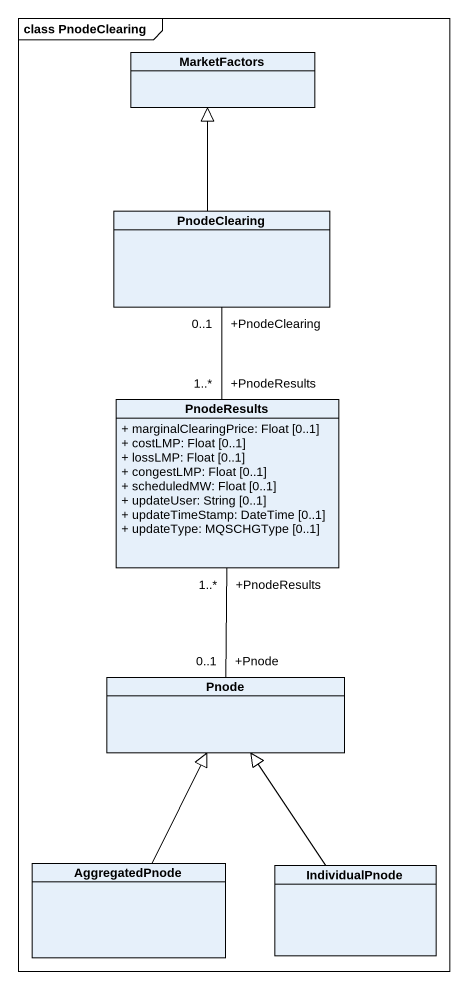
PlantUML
@startuml
mainframe class PnodeClearing
hide circle
hide empty members
skinparam classAttributeIconSize 0
class MarketFactors
class PnodeClearing
class PnodeResults {
  + marginalClearingPrice: Float [0..1]
  + costLMP: Float [0..1]
  + lossLMP: Float [0..1]
  + congestLMP: Float [0..1]
  + scheduledMW: Float [0..1]
  + updateUser: String [0..1]
  + updateTimeStamp: DateTime [0..1]
  + updateType: MQSCHGType [0..1]
}
class Pnode
class AggregatedPnode
class IndividualPnode
PnodeClearing -up-|> MarketFactors
PnodeClearing "+PnodeClearing\n0..1" -- "+PnodeResults\n1..*" PnodeResults
Pnode "+Pnode\n0..1" -up- "+PnodeResults\n1..*" PnodeResults
AggregatedPnode -up-|> Pnode
IndividualPnode -up-|> Pnode
@enduml
